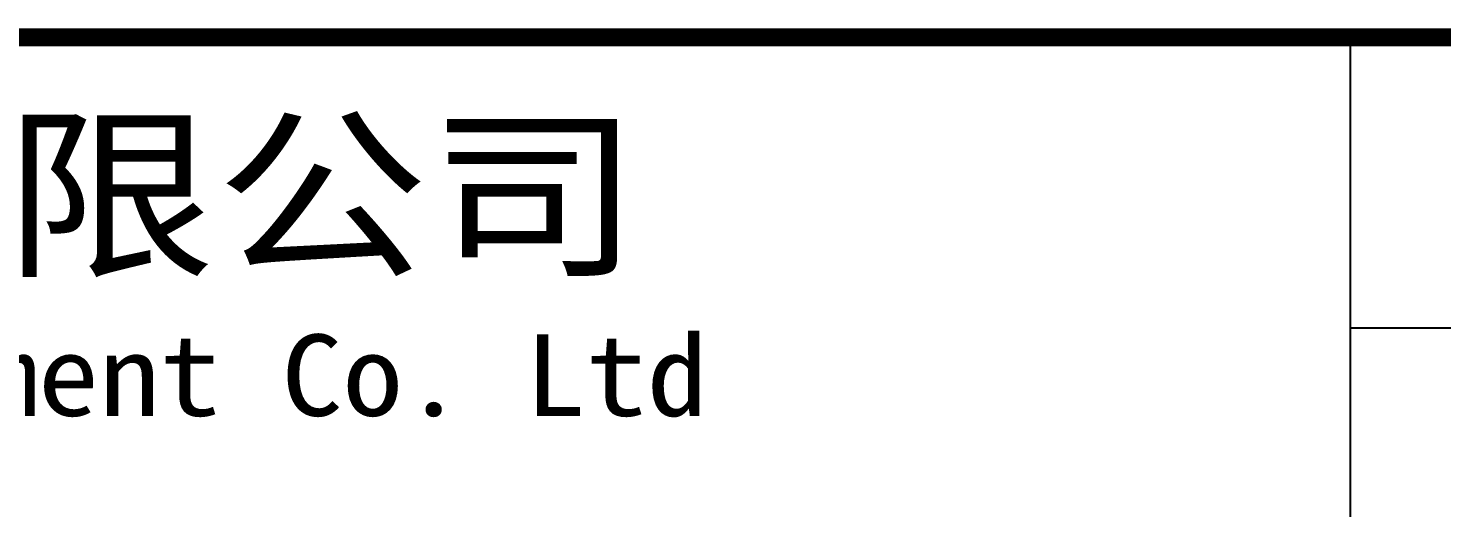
# Model space of a CAD drawing. Extents: x -2331248 to -1198620, y -977263 to -545844.
# Drawn here: x -1857304 to -1852438, y -671956 to -670307 of the extents above; entities that cross this region are included whole.
import ezdxf
from ezdxf.enums import TextEntityAlignment as Align

# ---------------------------------------------------------------- set-up
doc = ezdxf.new("R2010")
doc.units = 0
doc.header["$LTSCALE"] = 1000
doc.header["$MEASUREMENT"] = 0
doc.layers.get('0').update_dxf_attribs({"linetype": 'CONTINUOUS'})
doc.layers.add('t图框', color=222, linetype='CONTINUOUS')
doc.styles.add('黑体', font='SIMHEI.TTF', dxfattribs={"width": 1.4})

# ---------------------------------------------------------------- blocks, each defined once
blk = doc.blocks.new('ASDDA')
at = {"layer": 't图框'}
for p, q in [((-273365.6, 3065618.5), (-295865.6, 3065618.5)), ((-283365.6, 3065618.5), (-283365.6, 3061618.5)), ((-273365.6, 3064818.5), (-283365.6, 3064818.5))]:
    blk.add_line(p, q, dxfattribs=at)
at = {"layer": 't图框', "const_width": 50}
blk.add_lwpolyline([(-295865.6, 3061618.5), (-295865.6, 3065618.5), (-273365.6, 3065618.5)], dxfattribs=at)
at = {"layer": 't图框', "style": '黑体', "width": 1.15}
blk.add_text('江苏华电项目管理有限公司', height=373.418, dxfattribs=at).set_placement((-292347.7, 3064998.7))
at = {"layer": 't图框', "style": '黑体', "width": 1.1}
blk.add_text('Jiangsu Huadian Project Management Co. Ltd ', height=224.051, dxfattribs=at).set_placement((-288572.2, 3064688.9), align=Align.MIDDLE_CENTER)

msp = doc.modelspace()

# ---------------------------------------------------------------- block references
at = {"lineweight": -3, "xscale": 1.250016957928892, "yscale": 1.250016958278138, "zscale": 1.250016957604765}
msp.add_blockref('ASDDA', (-1498541.4, -4502413.1), dxfattribs=at)

doc.saveas('drawing.dxf')
